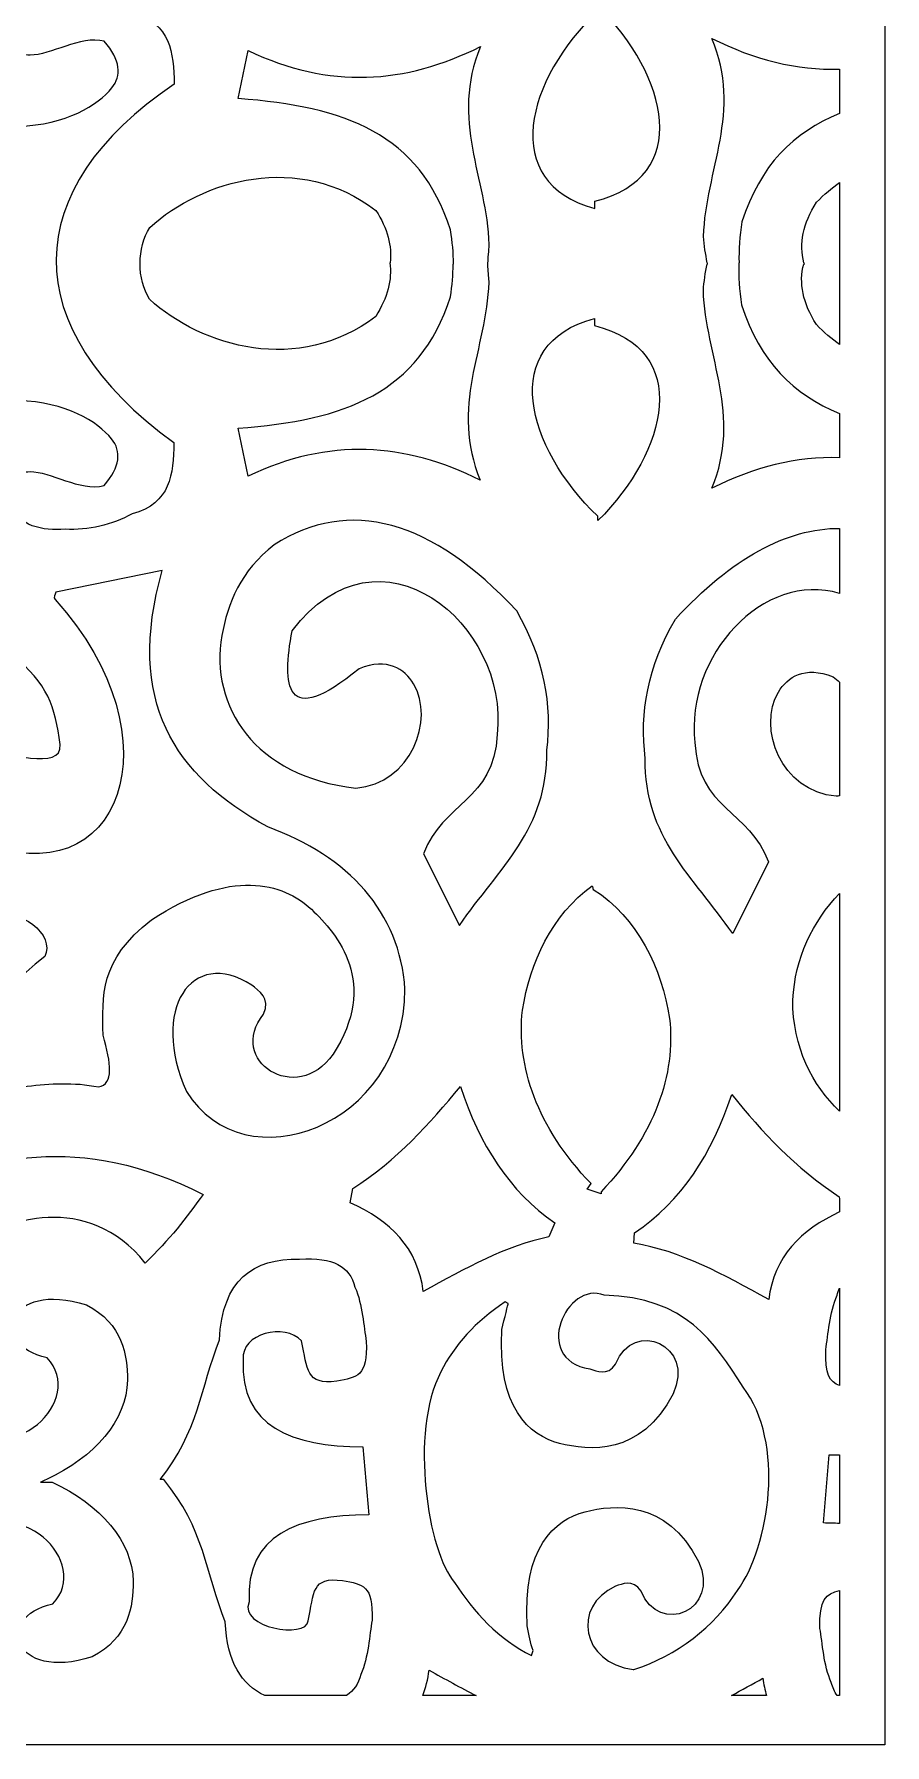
# Model space of a CAD drawing. Header units: centimetres. Extents: x -27 to -19, y -3.3 to 9.
# Drawn here: x -22.55 to -19.04, y -3.26 to 3.79 of the extents above; entities that cross this region are included whole.
import ezdxf

# ---------------------------------------------------------------- set-up
doc = ezdxf.new("R2010")
doc.units = ezdxf.units.CM
doc.header["$MEASUREMENT"] = 0
doc.layers.add('layer 1', color=7, linetype='Continuous')

msp = doc.modelspace()

# ---------------------------------------------------------------- linework, layer by layer
at = {"layer": 'layer 1', "color": 250}
for points, knots in [([(-26.99914, 9.00077), (-26.99914, 9.00077), (-26.99914, -3.2622), (-26.99914, -3.2622), (-26.99914, -3.2622), (-26.99914, -3.2622), (-19.03837, -3.2622), (-19.03837, -3.2622), (-19.03837, -3.2622), (-19.03837, -3.2622), (-19.03837, 9.00077), (-19.03837, 9.00077), (-19.03837, 9.00077), (-19.03837, 9.00077), (-26.99914, 9.00077), (-26.99914, 9.00077)], [0, 0, 0, 0, 0.2, 0.2, 0.2, 0.2, 0.4, 0.4, 0.4, 0.4, 0.6, 0.6, 0.6, 0.6, 1, 1, 1, 1]), ([(-21.97113, 3.58803), (-21.97459, 3.71962), (-21.98339, 3.83712), (-22.14397, 3.88249), (-22.14397, 3.88249), (-22.22601, 3.92751), (-22.32619, 3.95037), (-22.42021, 3.94534), (-22.42021, 3.94534), (-22.51423, 3.95251), (-22.60789, 3.93439), (-22.65953, 3.84073), (-22.65953, 3.84073), (-22.69746, 3.73384), (-22.61518, 3.70819), (-22.56523, 3.70766), (-22.56523, 3.70766), (-22.48198, 3.70677), (-22.3596, 3.78952), (-22.25953, 3.76553), (-22.25953, 3.76553), (-22.19199, 3.68691), (-22.18734, 3.624), (-22.22864, 3.57255), (-22.22864, 3.57255), (-22.28523, 3.50204), (-22.41741, 3.41974), (-22.61371, 3.41475), (-22.61371, 3.41475), (-22.63871, 3.40528), (-22.66692, 3.38792), (-22.67824, 3.34296), (-22.67824, 3.34296), (-22.72194, 3.27158), (-22.76061, 3.17122), (-22.81395, 3.12267), (-22.81395, 3.12267), (-22.85898, 3.08168), (-22.90765, 3.04971), (-22.95996, 3.02673), (-22.95996, 3.02673), (-22.99347, 3.01505), (-23.02287, 3.00742), (-23.05035, 3.00293), (-23.05035, 3.00293), (-23.05035, 3.00293), (-23.05035, 2.99836), (-23.05035, 2.99836), (-23.05035, 2.99836), (-23.06489, 2.99759), (-23.07928, 2.9975), (-23.0939, 2.99825), (-23.0939, 2.99825), (-23.10852, 2.9975), (-23.12291, 2.99759), (-23.13745, 2.99836), (-23.13745, 2.99836), (-23.13745, 2.99836), (-23.13745, 3.00293), (-23.13745, 3.00293), (-23.13745, 3.00293), (-23.16493, 3.00742), (-23.19433, 3.01505), (-23.22784, 3.02673), (-23.22784, 3.02673), (-23.28015, 3.04971), (-23.32882, 3.08168), (-23.37385, 3.12267), (-23.37385, 3.12267), (-23.42719, 3.17122), (-23.46586, 3.27158), (-23.50956, 3.34296), (-23.50956, 3.34296), (-23.52088, 3.38792), (-23.54909, 3.40528), (-23.57409, 3.41475), (-23.57409, 3.41475), (-23.77039, 3.41974), (-23.90257, 3.50204), (-23.95916, 3.57255), (-23.95916, 3.57255), (-24.00046, 3.624), (-23.99581, 3.68691), (-23.92827, 3.76553), (-23.92827, 3.76553), (-23.8282, 3.78952), (-23.70581, 3.70677), (-23.62257, 3.70766), (-23.62257, 3.70766), (-23.57262, 3.70819), (-23.49034, 3.73384), (-23.52827, 3.84073), (-23.52827, 3.84073), (-23.5799, 3.93439), (-23.67357, 3.95251), (-23.76759, 3.94534), (-23.76759, 3.94534), (-23.86161, 3.95037), (-23.96178, 3.92751), (-24.04383, 3.88249), (-24.04383, 3.88249), (-24.20441, 3.83712), (-24.21321, 3.71962), (-24.21667, 3.58803), (-24.21667, 3.58803), (-24.07219, 3.45622), (-23.73973, 3.15529), (-23.73659, 2.85147), (-23.73659, 2.85147), (-23.7369, 2.63207), (-23.8922, 2.37601), (-24.21756, 2.1095), (-24.21756, 2.1095), (-24.2141, 1.9779), (-24.2053, 1.8604), (-24.04472, 1.81503), (-24.04472, 1.81503), (-23.96268, 1.77002), (-23.8625, 1.74715), (-23.76848, 1.75219), (-23.76848, 1.75219), (-23.67446, 1.74501), (-23.5808, 1.76313), (-23.52916, 1.8568), (-23.52916, 1.8568), (-23.49123, 1.96368), (-23.57351, 1.98933), (-23.62346, 1.98986), (-23.62346, 1.98986), (-23.7067, 1.99076), (-23.8291, 1.908), (-23.92916, 1.932), (-23.92916, 1.932), (-23.9967, 2.01061), (-24.00135, 2.07353), (-23.96006, 2.12497), (-23.96006, 2.12497), (-23.90346, 2.19548), (-23.77128, 2.27778), (-23.57497, 2.28277), (-23.57497, 2.28277), (-23.54998, 2.29224), (-23.52177, 2.3096), (-23.51045, 2.35456), (-23.51045, 2.35456), (-23.46675, 2.42595), (-23.42808, 2.5263), (-23.37474, 2.57486), (-23.37474, 2.57486), (-23.32971, 2.61584), (-23.28105, 2.64782), (-23.22873, 2.67079), (-23.22873, 2.67079), (-23.19522, 2.68247), (-23.16582, 2.6901), (-23.13834, 2.69459), (-23.13834, 2.69459), (-23.13834, 2.69459), (-23.13834, 2.69916), (-23.13834, 2.69916), (-23.13834, 2.69916), (-23.1238, 2.69993), (-23.10941, 2.70002), (-23.09479, 2.69927), (-23.09479, 2.69927), (-23.08017, 2.70002), (-23.06578, 2.69993), (-23.05124, 2.69916), (-23.05124, 2.69916), (-23.05124, 2.69916), (-23.05124, 2.69459), (-23.05124, 2.69459), (-23.05124, 2.69459), (-23.02376, 2.6901), (-22.99436, 2.68247), (-22.96085, 2.67079), (-22.96085, 2.67079), (-22.90854, 2.64782), (-22.85987, 2.61584), (-22.81484, 2.57486), (-22.81484, 2.57486), (-22.76151, 2.5263), (-22.72283, 2.42595), (-22.67914, 2.35456), (-22.67914, 2.35456), (-22.66781, 2.3096), (-22.6396, 2.29224), (-22.61461, 2.28277), (-22.61461, 2.28277), (-22.4183, 2.27778), (-22.28612, 2.19548), (-22.22953, 2.12497), (-22.22953, 2.12497), (-22.18823, 2.07353), (-22.19288, 2.01061), (-22.26042, 1.932), (-22.26042, 1.932), (-22.36049, 1.908), (-22.48288, 1.99076), (-22.56612, 1.98986), (-22.56612, 1.98986), (-22.61607, 1.98933), (-22.69835, 1.96368), (-22.66042, 1.8568), (-22.66042, 1.8568), (-22.60879, 1.76313), (-22.51512, 1.74501), (-22.4211, 1.75219), (-22.4211, 1.75219), (-22.32708, 1.74715), (-22.22691, 1.77002), (-22.14486, 1.81503), (-22.14486, 1.81503), (-21.98428, 1.8604), (-21.97548, 1.9779), (-21.97202, 2.1095), (-21.97202, 2.1095), (-22.62593, 2.58367), (-22.6146, 3.1549), (-21.97113, 3.58803)], [0, 0, 0, 0, 0.0178571, 0.0178571, 0.0178571, 0.0178571, 0.0357143, 0.0357143, 0.0357143, 0.0357143, 0.0535714, 0.0535714, 0.0535714, 0.0535714, 0.0714286, 0.0714286, 0.0714286, 0.0714286, 0.0892857, 0.0892857, 0.0892857, 0.0892857, 0.1071429, 0.1071429, 0.1071429, 0.1071429, 0.125, 0.125, 0.125, 0.125, 0.1428571, 0.1428571, 0.1428571, 0.1428571, 0.1607143, 0.1607143, 0.1607143, 0.1607143, 0.1785714, 0.1785714, 0.1785714, 0.1785714, 0.1964286, 0.1964286, 0.1964286, 0.1964286, 0.2142857, 0.2142857, 0.2142857, 0.2142857, 0.2321429, 0.2321429, 0.2321429, 0.2321429, 0.25, 0.25, 0.25, 0.25, 0.2678571, 0.2678571, 0.2678571, 0.2678571, 0.2857143, 0.2857143, 0.2857143, 0.2857143, 0.3035714, 0.3035714, 0.3035714, 0.3035714, 0.3214286, 0.3214286, 0.3214286, 0.3214286, 0.3392857, 0.3392857, 0.3392857, 0.3392857, 0.3571429, 0.3571429, 0.3571429, 0.3571429, 0.375, 0.375, 0.375, 0.375, 0.3928571, 0.3928571, 0.3928571, 0.3928571, 0.4107143, 0.4107143, 0.4107143, 0.4107143, 0.4285714, 0.4285714, 0.4285714, 0.4285714, 0.4464286, 0.4464286, 0.4464286, 0.4464286, 0.4642857, 0.4642857, 0.4642857, 0.4642857, 0.4821429, 0.4821429, 0.4821429, 0.4821429, 0.5, 0.5, 0.5, 0.5, 0.5178571, 0.5178571, 0.5178571, 0.5178571, 0.5357143, 0.5357143, 0.5357143, 0.5357143, 0.5535714, 0.5535714, 0.5535714, 0.5535714, 0.5714286, 0.5714286, 0.5714286, 0.5714286, 0.5892857, 0.5892857, 0.5892857, 0.5892857, 0.6071429, 0.6071429, 0.6071429, 0.6071429, 0.625, 0.625, 0.625, 0.625, 0.6428571, 0.6428571, 0.6428571, 0.6428571, 0.6607143, 0.6607143, 0.6607143, 0.6607143, 0.6785714, 0.6785714, 0.6785714, 0.6785714, 0.6964286, 0.6964286, 0.6964286, 0.6964286, 0.7142857, 0.7142857, 0.7142857, 0.7142857, 0.7321429, 0.7321429, 0.7321429, 0.7321429, 0.75, 0.75, 0.75, 0.75, 0.7678571, 0.7678571, 0.7678571, 0.7678571, 0.7857143, 0.7857143, 0.7857143, 0.7857143, 0.8035714, 0.8035714, 0.8035714, 0.8035714, 0.8214286, 0.8214286, 0.8214286, 0.8214286, 0.8392857, 0.8392857, 0.8392857, 0.8392857, 0.8571429, 0.8571429, 0.8571429, 0.8571429, 0.875, 0.875, 0.875, 0.875, 0.8928571, 0.8928571, 0.8928571, 0.8928571, 0.9107143, 0.9107143, 0.9107143, 0.9107143, 0.9285714, 0.9285714, 0.9285714, 0.9285714, 0.9464286, 0.9464286, 0.9464286, 0.9464286, 0.9642857, 0.9642857, 0.9642857, 0.9642857, 1, 1, 1, 1]), ([(-20.23572, 3.07556), (-20.63236, 3.18223), (-20.51937, 3.60782), (-20.22146, 3.89205), (-20.22146, 3.89205), (-20.22146, 3.89205), (-20.22115, 3.90988), (-20.22115, 3.90988), (-20.22115, 3.90988), (-19.93214, 3.6228), (-19.83106, 3.20456), (-20.23575, 3.10554), (-20.23575, 3.10554), (-20.23575, 3.10554), (-20.23572, 3.07556), (-20.23572, 3.07556)], [0, 0, 0, 0, 0.2, 0.2, 0.2, 0.2, 0.4, 0.4, 0.4, 0.4, 0.6, 0.6, 0.6, 0.6, 1, 1, 1, 1]), ([(-20.67223, 2.92647), (-20.6809, 3.20033), (-20.83352, 3.44051), (-20.70682, 3.74326), (-20.70682, 3.74326), (-21.01868, 3.58737), (-21.33123, 3.56736), (-21.6656, 3.72652), (-21.6656, 3.72652), (-21.6656, 3.72652), (-21.70673, 3.52862), (-21.70673, 3.52862), (-21.70673, 3.52862), (-21.26514, 3.49646), (-20.95809, 3.38385), (-20.8303, 2.98658), (-20.8303, 2.98658), (-20.82278, 2.93807), (-20.81878, 2.89121), (-20.81844, 2.84606), (-20.81844, 2.84606), (-20.81844, 2.84606), (-20.81938, 2.84606), (-20.81938, 2.84606), (-20.81938, 2.84606), (-20.82, 2.80257), (-20.82397, 2.75752), (-20.83119, 2.71095), (-20.83119, 2.71095), (-20.95898, 2.31367), (-21.26604, 2.20106), (-21.70763, 2.1689), (-21.70763, 2.1689), (-21.70763, 2.1689), (-21.66649, 1.97101), (-21.66649, 1.97101), (-21.66649, 1.97101), (-21.33213, 2.13017), (-21.01957, 2.11015), (-20.70772, 1.95427), (-20.70772, 1.95427), (-20.83441, 2.25701), (-20.68179, 2.49719), (-20.67311, 2.77105), (-20.67311, 2.77105), (-20.68001, 2.86574), (-20.67907, 2.83218), (-20.67223, 2.92647)], [0, 0, 0, 0, 0.0769231, 0.0769231, 0.0769231, 0.0769231, 0.1538462, 0.1538462, 0.1538462, 0.1538462, 0.2307692, 0.2307692, 0.2307692, 0.2307692, 0.3076923, 0.3076923, 0.3076923, 0.3076923, 0.3846154, 0.3846154, 0.3846154, 0.3846154, 0.4615385, 0.4615385, 0.4615385, 0.4615385, 0.5384615, 0.5384615, 0.5384615, 0.5384615, 0.6153846, 0.6153846, 0.6153846, 0.6153846, 0.6923077, 0.6923077, 0.6923077, 0.6923077, 0.7692308, 0.7692308, 0.7692308, 0.7692308, 0.8461538, 0.8461538, 0.8461538, 0.8461538, 1, 1, 1, 1]), ([(-19.22469, 2.04735), (-19.22469, 2.04735), (-19.22469, 2.22965), (-19.22469, 2.22965), (-19.22469, 2.22965), (-19.41582, 2.30779), (-19.55372, 2.44309), (-19.62914, 2.67757), (-19.62914, 2.67757), (-19.63853, 2.73814), (-19.64245, 2.79616), (-19.64057, 2.85147), (-19.64057, 2.85147), (-19.64057, 2.85147), (-19.63983, 2.85147), (-19.63983, 2.85147), (-19.63983, 2.85147), (-19.64129, 2.90515), (-19.63733, 2.96136), (-19.62825, 3.01995), (-19.62825, 3.01995), (-19.55295, 3.25406), (-19.41536, 3.38929), (-19.22469, 3.46749), (-19.22469, 3.46749), (-19.22469, 3.46749), (-19.22469, 3.65014), (-19.22469, 3.65014), (-19.22469, 3.65014), (-19.40304, 3.64486), (-19.5775, 3.68953), (-19.75173, 3.77663), (-19.75173, 3.77663), (-19.62504, 3.47388), (-19.77765, 3.23371), (-19.78633, 2.95985), (-19.78633, 2.95985), (-19.78367, 2.92326), (-19.77848, 2.88708), (-19.77103, 2.85147), (-19.77103, 2.85147), (-19.77103, 2.85147), (-19.77078, 2.85147), (-19.77078, 2.85147), (-19.77078, 2.85147), (-19.77082, 2.85127), (-19.77086, 2.85107), (-19.7709, 2.85087), (-19.7709, 2.85087), (-19.77057, 2.84926), (-19.77023, 2.84766), (-19.76988, 2.84606), (-19.76988, 2.84606), (-19.76988, 2.84606), (-19.77192, 2.84606), (-19.77192, 2.84606), (-19.77192, 2.84606), (-19.77937, 2.81045), (-19.78456, 2.77426), (-19.78722, 2.73768), (-19.78722, 2.73768), (-19.77854, 2.46381), (-19.62592, 2.22364), (-19.75262, 1.92089), (-19.75262, 1.92089), (-19.5781, 2.00813), (-19.40335, 2.05281), (-19.22469, 2.04735)], [0, 0, 0, 0, 0.0555556, 0.0555556, 0.0555556, 0.0555556, 0.1111111, 0.1111111, 0.1111111, 0.1111111, 0.1666667, 0.1666667, 0.1666667, 0.1666667, 0.2222222, 0.2222222, 0.2222222, 0.2222222, 0.2777778, 0.2777778, 0.2777778, 0.2777778, 0.3333333, 0.3333333, 0.3333333, 0.3333333, 0.3888889, 0.3888889, 0.3888889, 0.3888889, 0.4444444, 0.4444444, 0.4444444, 0.4444444, 0.5, 0.5, 0.5, 0.5, 0.5555556, 0.5555556, 0.5555556, 0.5555556, 0.6111111, 0.6111111, 0.6111111, 0.6111111, 0.6666667, 0.6666667, 0.6666667, 0.6666667, 0.7222222, 0.7222222, 0.7222222, 0.7222222, 0.7777778, 0.7777778, 0.7777778, 0.7777778, 0.8333333, 0.8333333, 0.8333333, 0.8333333, 0.8888889, 0.8888889, 0.8888889, 0.8888889, 1, 1, 1, 1]), ([(-21.07984, 2.85147), (-21.07108, 2.91964), (-21.09083, 2.99199), (-21.13862, 3.0675), (-21.13862, 3.0675), (-21.45735, 3.30981), (-21.85548, 3.19379), (-22.07173, 2.9969), (-22.07173, 2.9969), (-22.12512, 2.9134), (-22.12576, 2.78372), (-22.07262, 2.70063), (-22.07262, 2.70063), (-21.85638, 2.50373), (-21.45824, 2.38771), (-21.13951, 2.63002), (-21.13951, 2.63002), (-21.09045, 2.70753), (-21.07094, 2.78171), (-21.08149, 2.85147), (-21.08149, 2.85147), (-21.08149, 2.85147), (-21.07984, 2.85147), (-21.07984, 2.85147)], [0, 0, 0, 0, 0.1428571, 0.1428571, 0.1428571, 0.1428571, 0.2857143, 0.2857143, 0.2857143, 0.2857143, 0.4285714, 0.4285714, 0.4285714, 0.4285714, 0.5714286, 0.5714286, 0.5714286, 0.5714286, 0.7142857, 0.7142857, 0.7142857, 0.7142857, 1, 1, 1, 1]), ([(-19.22469, 2.51386), (-19.22469, 2.51386), (-19.22469, 3.18305), (-19.22469, 3.18305), (-19.22469, 3.18305), (-19.25703, 3.16042), (-19.28886, 3.13323), (-19.31993, 3.10088), (-19.31993, 3.10088), (-19.37561, 3.01291), (-19.39318, 2.92924), (-19.37201, 2.85147), (-19.37201, 2.85147), (-19.37201, 2.85147), (-19.37137, 2.85147), (-19.37137, 2.85147), (-19.37137, 2.85147), (-19.37148, 2.85109), (-19.37158, 2.85071), (-19.3717, 2.85033), (-19.3717, 2.85033), (-19.3713, 2.8489), (-19.3709, 2.84748), (-19.37048, 2.84606), (-19.37048, 2.84606), (-19.37048, 2.84606), (-19.3729, 2.84606), (-19.3729, 2.84606), (-19.3729, 2.84606), (-19.39408, 2.76828), (-19.3765, 2.68461), (-19.32082, 2.59665), (-19.32082, 2.59665), (-19.28947, 2.564), (-19.25733, 2.53661), (-19.22469, 2.51386)], [0, 0, 0, 0, 0.1, 0.1, 0.1, 0.1, 0.2, 0.2, 0.2, 0.2, 0.3, 0.3, 0.3, 0.3, 0.4, 0.4, 0.4, 0.4, 0.5, 0.5, 0.5, 0.5, 0.6, 0.6, 0.6, 0.6, 0.7, 0.7, 0.7, 0.7, 0.8, 0.8, 0.8, 0.8, 1, 1, 1, 1]), ([(-20.23661, 2.62196), (-20.63325, 2.51529), (-20.52026, 2.0897), (-20.22235, 1.80547), (-20.22235, 1.80547), (-20.22235, 1.80547), (-20.22204, 1.78764), (-20.22204, 1.78764), (-20.22204, 1.78764), (-19.93303, 2.07473), (-19.83195, 2.49296), (-20.23664, 2.59198), (-20.23664, 2.59198), (-20.23664, 2.59198), (-20.23661, 2.62196), (-20.23661, 2.62196)], [0, 0, 0, 0, 0.2, 0.2, 0.2, 0.2, 0.4, 0.4, 0.4, 0.4, 0.6, 0.6, 0.6, 0.6, 1, 1, 1, 1]), ([(-20.79417, 0.11733), (-20.79417, 0.11733), (-20.94212, 0.41349), (-20.94212, 0.41349), (-20.94212, 0.41349), (-20.86374, 0.62553), (-20.65209, 0.63014), (-20.63795, 0.90568), (-20.63795, 0.90568), (-20.58702, 1.36218), (-21.12517, 1.80777), (-21.48466, 1.33318), (-21.48466, 1.33318), (-21.52544, 1.10868), (-21.51734, 0.92272), (-21.20822, 1.17662), (-21.20822, 1.17662), (-21.09038, 1.22376), (-21.02016, 1.17583), (-20.98299, 1.11371), (-20.98299, 1.11371), (-20.89516, 0.96696), (-20.9926, 0.70316), (-21.22083, 0.68407), (-21.22083, 0.68407), (-21.63979, 0.73179), (-21.82535, 1.02258), (-21.77439, 1.31371), (-21.77439, 1.31371), (-21.75123, 1.44604), (-21.69736, 1.58033), (-21.55802, 1.68813), (-21.55802, 1.68813), (-21.2509, 1.88581), (-20.90638, 1.79274), (-20.55759, 1.41513), (-20.55759, 1.41513), (-20.44389, 1.21792), (-20.40924, 1.02678), (-20.43348, 0.84015), (-20.43348, 0.84015), (-20.42856, 0.51451), (-20.62945, 0.35561), (-20.79417, 0.11733)], [0, 0, 0, 0, 0.0833333, 0.0833333, 0.0833333, 0.0833333, 0.1666667, 0.1666667, 0.1666667, 0.1666667, 0.25, 0.25, 0.25, 0.25, 0.3333333, 0.3333333, 0.3333333, 0.3333333, 0.4166667, 0.4166667, 0.4166667, 0.4166667, 0.5, 0.5, 0.5, 0.5, 0.5833333, 0.5833333, 0.5833333, 0.5833333, 0.6666667, 0.6666667, 0.6666667, 0.6666667, 0.75, 0.75, 0.75, 0.75, 0.8333333, 0.8333333, 0.8333333, 0.8333333, 1, 1, 1, 1]), ([(-19.22469, 1.48724), (-19.22469, 1.48724), (-19.22469, 1.75571), (-19.22469, 1.75571), (-19.22469, 1.75571), (-19.44241, 1.75717), (-19.67165, 1.63196), (-19.90275, 1.38176), (-19.90275, 1.38176), (-20.01645, 1.18455), (-20.0511, 0.9934), (-20.02685, 0.80678), (-20.02685, 0.80678), (-20.03178, 0.48114), (-19.83089, 0.32223), (-19.66616, 0.08396), (-19.66616, 0.08396), (-19.66616, 0.08396), (-19.51822, 0.38012), (-19.51822, 0.38012), (-19.51822, 0.38012), (-19.5966, 0.59216), (-19.80824, 0.59676), (-19.82238, 0.8723), (-19.82238, 0.8723), (-19.86236, 1.23065), (-19.53934, 1.58218), (-19.22469, 1.48724)], [0, 0, 0, 0, 0.125, 0.125, 0.125, 0.125, 0.25, 0.25, 0.25, 0.25, 0.375, 0.375, 0.375, 0.375, 0.5, 0.5, 0.5, 0.5, 0.625, 0.625, 0.625, 0.625, 0.75, 0.75, 0.75, 0.75, 1, 1, 1, 1]), ([(-22.74702, 0.16254), (-22.84786, 0.04384), (-22.9185, -0.04993), (-22.96671, -0.12711), (-22.96671, -0.12711), (-23.04834, -0.00817), (-23.18609, 0.08104), (-23.36375, 0.12774), (-23.36375, 0.12774), (-23.53033, 0.20649), (-23.57881, -0.05623), (-23.49426, -0.03348), (-23.49426, -0.03348), (-23.19453, -0.15124), (-23.06579, -0.27764), (-23.22521, -0.59867), (-23.22521, -0.59867), (-23.32071, -0.65809), (-23.45146, -0.55753), (-23.56536, -0.54526), (-23.56536, -0.54526), (-23.66014, -0.53506), (-23.75655, -0.52756), (-23.86098, -0.54846), (-23.86098, -0.54846), (-23.92307, -0.53592), (-23.91272, -0.45191), (-23.87899, -0.33502), (-23.87899, -0.33502), (-23.87796, -0.17142), (-23.85988, -0.0297), (-24.07935, 0.14152), (-24.07935, 0.14152), (-24.40759, 0.35482), (-24.62115, 0.29393), (-24.73871, 0.18437), (-24.73871, 0.18437), (-24.84914, 0.08144), (-25.01686, -0.12142), (-24.82843, -0.41358), (-24.82843, -0.41358), (-24.67643, -0.62883), (-24.38886, -0.43869), (-24.54123, -0.24775), (-24.54123, -0.24775), (-24.57268, -0.18142), (-24.52107, -0.15193), (-24.49313, -0.12814), (-24.49313, -0.12814), (-24.24261, 0.03009), (-24.07204, -0.23211), (-24.22339, -0.56713), (-24.22339, -0.56713), (-24.46049, -0.954), (-25.12278, -0.71254), (-25.12484, -0.14509), (-25.12484, -0.14509), (-25.10473, 0.17168), (-24.89044, 0.40435), (-24.55906, 0.52422), (-24.55906, 0.52422), (-24.17376, 0.73423), (-23.96965, 1.04495), (-24.12346, 1.58144), (-24.12346, 1.58144), (-24.12346, 1.58144), (-23.68411, 1.49191), (-23.68411, 1.49191), (-23.68411, 1.49191), (-23.68219, 1.48128), (-23.67116, 1.47264), (-23.68194, 1.46182), (-23.68194, 1.46182), (-23.8164, 1.32683), (-23.99304, 1.06046), (-24.0363, 0.82248), (-24.0363, 0.82248), (-24.07693, 0.59892), (-23.99105, 0.46311), (-23.65073, 0.4221), (-23.65073, 0.4221), (-23.41161, 0.40003), (-23.36601, 0.51148), (-23.3698, 0.62211), (-23.3698, 0.62211), (-23.37337, 0.72619), (-23.43534, 0.82595), (-23.53792, 0.8154), (-23.53792, 0.8154), (-23.61397, 0.81057), (-23.73303, 0.78265), (-23.77549, 0.82969), (-23.77549, 0.82969), (-23.79861, 0.8553), (-23.69979, 1.09231), (-23.52651, 1.23346), (-23.52651, 1.23346), (-23.37857, 1.33872), (-23.21693, 1.38886), (-23.07185, 1.39807), (-23.07185, 1.39807), (-22.92677, 1.38886), (-22.78717, 1.33872), (-22.63924, 1.23346), (-22.63924, 1.23346), (-22.49262, 1.11402), (-22.46232, 1.02269), (-22.44211, 0.86366), (-22.44211, 0.86366), (-22.42781, 0.75119), (-22.67969, 0.83808), (-22.7464, 0.83414), (-22.7464, 0.83414), (-22.87103, 0.88039), (-22.94543, 0.51735), (-22.77117, 0.46532), (-22.77117, 0.46532), (-22.1952, 0.22337), (-21.94507, 0.88769), (-22.46175, 1.46182), (-22.46175, 1.46182), (-22.47253, 1.47264), (-22.46151, 1.48128), (-22.45958, 1.49191), (-22.45958, 1.49191), (-22.45958, 1.49191), (-22.02024, 1.58144), (-22.02024, 1.58144), (-22.02024, 1.58144), (-22.17404, 1.04495), (-21.96994, 0.73423), (-21.58463, 0.52422), (-21.58463, 0.52422), (-21.25326, 0.40435), (-21.03896, 0.17168), (-21.01885, -0.14509), (-21.01885, -0.14509), (-21.02092, -0.71254), (-21.68321, -0.954), (-21.9203, -0.56713), (-21.9203, -0.56713), (-22.07166, -0.23211), (-21.90108, 0.03009), (-21.65056, -0.12814), (-21.65056, -0.12814), (-21.62262, -0.15193), (-21.57101, -0.18142), (-21.60246, -0.24775), (-21.60246, -0.24775), (-21.75484, -0.43869), (-21.46726, -0.62883), (-21.31526, -0.41358), (-21.31526, -0.41358), (-21.12684, -0.12142), (-21.29455, 0.08144), (-21.40499, 0.18437), (-21.40499, 0.18437), (-21.52254, 0.29393), (-21.73611, 0.35482), (-22.06435, 0.14152), (-22.06435, 0.14152), (-22.28381, -0.0297), (-22.26574, -0.17142), (-22.2647, -0.33502), (-22.2647, -0.33502), (-22.23097, -0.45191), (-22.22062, -0.53592), (-22.28272, -0.54846), (-22.28272, -0.54846), (-22.38714, -0.52756), (-22.48356, -0.53506), (-22.57833, -0.54526), (-22.57833, -0.54526), (-22.63045, -0.55088), (-22.6861, -0.57497), (-22.74028, -0.59377), (-22.74028, -0.59377), (-22.80855, -0.3469), (-22.72704, -0.18272), (-22.50513, -0.01023), (-22.50513, -0.01023), (-22.46326, 0.07806), (-22.59696, 0.19536), (-22.74702, 0.16254)], [0, 0, 0, 0, 0.0212766, 0.0212766, 0.0212766, 0.0212766, 0.0425532, 0.0425532, 0.0425532, 0.0425532, 0.0638298, 0.0638298, 0.0638298, 0.0638298, 0.0851064, 0.0851064, 0.0851064, 0.0851064, 0.106383, 0.106383, 0.106383, 0.106383, 0.1276596, 0.1276596, 0.1276596, 0.1276596, 0.1489362, 0.1489362, 0.1489362, 0.1489362, 0.1702128, 0.1702128, 0.1702128, 0.1702128, 0.1914894, 0.1914894, 0.1914894, 0.1914894, 0.212766, 0.212766, 0.212766, 0.212766, 0.2340426, 0.2340426, 0.2340426, 0.2340426, 0.2553191, 0.2553191, 0.2553191, 0.2553191, 0.2765957, 0.2765957, 0.2765957, 0.2765957, 0.2978723, 0.2978723, 0.2978723, 0.2978723, 0.3191489, 0.3191489, 0.3191489, 0.3191489, 0.3404255, 0.3404255, 0.3404255, 0.3404255, 0.3617021, 0.3617021, 0.3617021, 0.3617021, 0.3829787, 0.3829787, 0.3829787, 0.3829787, 0.4042553, 0.4042553, 0.4042553, 0.4042553, 0.4255319, 0.4255319, 0.4255319, 0.4255319, 0.4468085, 0.4468085, 0.4468085, 0.4468085, 0.4680851, 0.4680851, 0.4680851, 0.4680851, 0.4893617, 0.4893617, 0.4893617, 0.4893617, 0.5106383, 0.5106383, 0.5106383, 0.5106383, 0.5319149, 0.5319149, 0.5319149, 0.5319149, 0.5531915, 0.5531915, 0.5531915, 0.5531915, 0.5744681, 0.5744681, 0.5744681, 0.5744681, 0.5957447, 0.5957447, 0.5957447, 0.5957447, 0.6170213, 0.6170213, 0.6170213, 0.6170213, 0.6382979, 0.6382979, 0.6382979, 0.6382979, 0.6595745, 0.6595745, 0.6595745, 0.6595745, 0.6808511, 0.6808511, 0.6808511, 0.6808511, 0.7021277, 0.7021277, 0.7021277, 0.7021277, 0.7234043, 0.7234043, 0.7234043, 0.7234043, 0.7446809, 0.7446809, 0.7446809, 0.7446809, 0.7659574, 0.7659574, 0.7659574, 0.7659574, 0.787234, 0.787234, 0.787234, 0.787234, 0.8085106, 0.8085106, 0.8085106, 0.8085106, 0.8297872, 0.8297872, 0.8297872, 0.8297872, 0.8510638, 0.8510638, 0.8510638, 0.8510638, 0.8723404, 0.8723404, 0.8723404, 0.8723404, 0.893617, 0.893617, 0.893617, 0.893617, 0.9148936, 0.9148936, 0.9148936, 0.9148936, 0.9361702, 0.9361702, 0.9361702, 0.9361702, 0.9574468, 0.9574468, 0.9574468, 0.9574468, 1, 1, 1, 1]), ([(-19.22469, 0.65253), (-19.22469, 0.65253), (-19.22469, 1.12127), (-19.22469, 1.12127), (-19.22469, 1.12127), (-19.23356, 1.12819), (-19.24268, 1.13551), (-19.25211, 1.14325), (-19.25211, 1.14325), (-19.36995, 1.19039), (-19.44016, 1.14245), (-19.47735, 1.08033), (-19.47735, 1.08033), (-19.56517, 0.93358), (-19.46774, 0.66979), (-19.2395, 0.6507), (-19.2395, 0.6507), (-19.23452, 0.65127), (-19.22959, 0.65188), (-19.22469, 0.65253)], [0, 0, 0, 0, 0.1666667, 0.1666667, 0.1666667, 0.1666667, 0.3333333, 0.3333333, 0.3333333, 0.3333333, 0.5, 0.5, 0.5, 0.5, 0.6666667, 0.6666667, 0.6666667, 0.6666667, 1, 1, 1, 1]), ([(-20.26679, -0.96956), (-20.26679, -0.96956), (-20.20937, -0.98916), (-20.20937, -0.98916), (-20.20937, -0.98916), (-20.20937, -0.98916), (-20.20962, -0.98085), (-20.20962, -0.98085), (-20.20962, -0.98085), (-19.98657, -0.74749), (-19.90048, -0.49596), (-19.92671, -0.26583), (-19.92671, -0.26583), (-19.95913, -0.05987), (-20.05736, 0.14963), (-20.24162, 0.26624), (-20.24162, 0.26624), (-20.24318, 0.27117), (-20.24471, 0.27611), (-20.24623, 0.28104), (-20.24623, 0.28104), (-20.4128, 0.16162), (-20.50286, -0.03701), (-20.53362, -0.23245), (-20.53362, -0.23245), (-20.55986, -0.46259), (-20.47376, -0.71411), (-20.25072, -0.94747), (-20.25072, -0.94747), (-20.25072, -0.94747), (-20.26679, -0.96956), (-20.26679, -0.96956)], [0, 0, 0, 0, 0.1111111, 0.1111111, 0.1111111, 0.1111111, 0.2222222, 0.2222222, 0.2222222, 0.2222222, 0.3333333, 0.3333333, 0.3333333, 0.3333333, 0.4444444, 0.4444444, 0.4444444, 0.4444444, 0.5555556, 0.5555556, 0.5555556, 0.5555556, 0.6666667, 0.6666667, 0.6666667, 0.6666667, 0.7777778, 0.7777778, 0.7777778, 0.7777778, 1, 1, 1, 1]), ([(-19.22469, -0.64793), (-19.22469, -0.64793), (-19.22469, 0.2497), (-19.22469, 0.2497), (-19.22469, 0.2497), (-19.33876, 0.1316), (-19.40757, -0.01619), (-19.41854, -0.18902), (-19.41854, -0.18902), (-19.41783, -0.38508), (-19.33827, -0.54218), (-19.22469, -0.64793)], [0, 0, 0, 0, 0.25, 0.25, 0.25, 0.25, 0.5, 0.5, 0.5, 0.5, 1, 1, 1, 1]), ([(-20.42488, -1.16705), (-20.42488, -1.16705), (-20.39977, -1.10905), (-20.39977, -1.10905), (-20.39977, -1.10905), (-20.58795, -0.98026), (-20.71128, -0.78588), (-20.78995, -0.54633), (-20.78995, -0.54633), (-20.91563, -0.70082), (-21.05115, -0.8492), (-21.23409, -0.96805), (-21.23409, -0.96805), (-21.23409, -0.96805), (-21.2448, -1.02659), (-21.2448, -1.02659), (-21.2448, -1.02659), (-21.07946, -1.10028), (-20.96544, -1.21228), (-20.94293, -1.39263), (-20.94293, -1.39263), (-20.7702, -1.29617), (-20.60182, -1.20367), (-20.42488, -1.16705)], [0, 0, 0, 0, 0.1428571, 0.1428571, 0.1428571, 0.1428571, 0.2857143, 0.2857143, 0.2857143, 0.2857143, 0.4285714, 0.4285714, 0.4285714, 0.4285714, 0.5714286, 0.5714286, 0.5714286, 0.5714286, 0.7142857, 0.7142857, 0.7142857, 0.7142857, 1, 1, 1, 1]), ([(-19.22469, -1.06411), (-19.22469, -1.06411), (-19.22469, -1.00991), (-19.22469, -1.00991), (-19.22469, -1.00991), (-19.22469, -1.00991), (-19.22624, -1.00143), (-19.22624, -1.00143), (-19.22624, -1.00143), (-19.40919, -0.88256), (-19.5447, -0.7342), (-19.67038, -0.57971), (-19.67038, -0.57971), (-19.7506, -0.82394), (-19.87722, -1.02124), (-20.07169, -1.14993), (-20.07169, -1.14993), (-20.07169, -1.14993), (-20.07474, -1.19324), (-20.07474, -1.19324), (-20.07474, -1.19324), (-19.88333, -1.22339), (-19.70287, -1.32243), (-19.5174, -1.42599), (-19.5174, -1.42599), (-19.49531, -1.249), (-19.38508, -1.13784), (-19.22469, -1.06411)], [0, 0, 0, 0, 0.125, 0.125, 0.125, 0.125, 0.25, 0.25, 0.25, 0.25, 0.375, 0.375, 0.375, 0.375, 0.5, 0.5, 0.5, 0.5, 0.625, 0.625, 0.625, 0.625, 0.75, 0.75, 0.75, 0.75, 1, 1, 1, 1]), ([(-23.30293, -3.05894), (-23.30293, -3.05894), (-22.88664, -3.05894), (-22.88664, -3.05894), (-22.88664, -3.05894), (-23.00399, -2.91547), (-23.07033, -2.68357), (-22.87135, -2.41583), (-22.87135, -2.41583), (-22.60749, -2.20212), (-22.30987, -2.51482), (-22.47213, -2.6805), (-22.47213, -2.6805), (-22.71743, -2.73649), (-22.63786, -3.00254), (-22.30937, -2.89971), (-22.30937, -2.89971), (-22.16004, -2.8216), (-22.13959, -2.69132), (-22.14053, -2.58842), (-22.14053, -2.58842), (-22.14207, -2.42344), (-22.27642, -2.27076), (-22.47481, -2.17874), (-22.47481, -2.17874), (-22.47481, -2.17874), (-22.5225, -2.17878), (-22.5225, -2.17878), (-22.5225, -2.17878), (-22.51443, -2.17533), (-22.50648, -2.17176), (-22.49861, -2.16811), (-22.49861, -2.16811), (-22.49863, -2.16811), (-22.49863, -2.1681), (-22.49866, -2.16809), (-22.49866, -2.16809), (-22.49866, -2.16809), (-22.49856, -2.16809), (-22.49856, -2.16809), (-22.49856, -2.16809), (-22.30021, -2.07607), (-22.1659, -1.9234), (-22.16438, -1.75846), (-22.16438, -1.75846), (-22.16342, -1.65555), (-22.18388, -1.52528), (-22.33321, -1.44717), (-22.33321, -1.44717), (-22.6617, -1.34434), (-22.74127, -1.61038), (-22.49597, -1.66638), (-22.49597, -1.66638), (-22.3337, -1.83205), (-22.63132, -2.14476), (-22.89518, -1.93104), (-22.89518, -1.93104), (-23.14919, -1.58926), (-22.97086, -1.30584), (-22.80596, -1.19028), (-22.80596, -1.19028), (-22.67992, -1.10195), (-22.33028, -0.97512), (-22.09029, -1.27517), (-22.09029, -1.27517), (-21.99341, -1.18062), (-21.91782, -1.08607), (-21.85191, -0.99152), (-21.85191, -0.99152), (-22.34815, -0.73797), (-22.79067, -0.82664), (-23.05124, -1.01529), (-23.05124, -1.01529), (-23.07578, -1.03269), (-23.10848, -1.0312), (-23.13834, -1.01528), (-23.13834, -1.01528), (-23.39892, -0.82664), (-23.84143, -0.73797), (-24.33768, -0.99152), (-24.33768, -0.99152), (-24.27176, -1.08607), (-24.19617, -1.18062), (-24.09929, -1.27517), (-24.09929, -1.27517), (-23.85931, -0.97512), (-23.50966, -1.10195), (-23.38362, -1.19028), (-23.38362, -1.19028), (-23.21873, -1.30584), (-23.04039, -1.58926), (-23.2944, -1.93104), (-23.2944, -1.93104), (-23.55826, -2.14476), (-23.85588, -1.83205), (-23.69361, -1.66638), (-23.69361, -1.66638), (-23.44832, -1.61038), (-23.52788, -1.34434), (-23.85637, -1.44717), (-23.85637, -1.44717), (-24.0057, -1.52528), (-24.02616, -1.65555), (-24.02521, -1.75846), (-24.02521, -1.75846), (-24.02368, -1.9234), (-23.88937, -2.07607), (-23.69102, -2.16809), (-23.69102, -2.16809), (-23.69102, -2.16809), (-23.69092, -2.16809), (-23.69092, -2.16809), (-23.69092, -2.16809), (-23.69095, -2.1681), (-23.69096, -2.16811), (-23.69097, -2.16811), (-23.69097, -2.16811), (-23.6831, -2.17176), (-23.67516, -2.17533), (-23.66709, -2.17878), (-23.66709, -2.17878), (-23.66709, -2.17878), (-23.71477, -2.17874), (-23.71477, -2.17874), (-23.71477, -2.17874), (-23.91316, -2.27076), (-24.04752, -2.42344), (-24.04905, -2.58842), (-24.04905, -2.58842), (-24.04999, -2.69132), (-24.02954, -2.8216), (-23.88021, -2.89971), (-23.88021, -2.89971), (-23.55172, -3.00254), (-23.47215, -2.73649), (-23.71745, -2.6805), (-23.71745, -2.6805), (-23.87971, -2.51482), (-23.5821, -2.20212), (-23.31823, -2.41583), (-23.31823, -2.41583), (-23.11925, -2.68357), (-23.18559, -2.91547), (-23.30293, -3.05894)], [0, 0, 0, 0, 0.027027, 0.027027, 0.027027, 0.027027, 0.0540541, 0.0540541, 0.0540541, 0.0540541, 0.0810811, 0.0810811, 0.0810811, 0.0810811, 0.1081081, 0.1081081, 0.1081081, 0.1081081, 0.1351351, 0.1351351, 0.1351351, 0.1351351, 0.1621622, 0.1621622, 0.1621622, 0.1621622, 0.1891892, 0.1891892, 0.1891892, 0.1891892, 0.2162162, 0.2162162, 0.2162162, 0.2162162, 0.2432432, 0.2432432, 0.2432432, 0.2432432, 0.2702703, 0.2702703, 0.2702703, 0.2702703, 0.2972973, 0.2972973, 0.2972973, 0.2972973, 0.3243243, 0.3243243, 0.3243243, 0.3243243, 0.3513514, 0.3513514, 0.3513514, 0.3513514, 0.3783784, 0.3783784, 0.3783784, 0.3783784, 0.4054054, 0.4054054, 0.4054054, 0.4054054, 0.4324324, 0.4324324, 0.4324324, 0.4324324, 0.4594595, 0.4594595, 0.4594595, 0.4594595, 0.4864865, 0.4864865, 0.4864865, 0.4864865, 0.5135135, 0.5135135, 0.5135135, 0.5135135, 0.5405405, 0.5405405, 0.5405405, 0.5405405, 0.5675676, 0.5675676, 0.5675676, 0.5675676, 0.5945946, 0.5945946, 0.5945946, 0.5945946, 0.6216216, 0.6216216, 0.6216216, 0.6216216, 0.6486486, 0.6486486, 0.6486486, 0.6486486, 0.6756757, 0.6756757, 0.6756757, 0.6756757, 0.7027027, 0.7027027, 0.7027027, 0.7027027, 0.7297297, 0.7297297, 0.7297297, 0.7297297, 0.7567568, 0.7567568, 0.7567568, 0.7567568, 0.7837838, 0.7837838, 0.7837838, 0.7837838, 0.8108108, 0.8108108, 0.8108108, 0.8108108, 0.8378378, 0.8378378, 0.8378378, 0.8378378, 0.8648649, 0.8648649, 0.8648649, 0.8648649, 0.8918919, 0.8918919, 0.8918919, 0.8918919, 0.9189189, 0.9189189, 0.9189189, 0.9189189, 0.9459459, 0.9459459, 0.9459459, 0.9459459, 1, 1, 1, 1]), ([(-21.59744, -3.05894), (-21.59744, -3.05894), (-21.25996, -3.05894), (-21.25996, -3.05894), (-21.25996, -3.05894), (-21.23013, -3.03957), (-21.21155, -3.01086), (-21.20111, -2.97236), (-21.20111, -2.97236), (-21.16918, -2.89986), (-21.16514, -2.80927), (-21.15433, -2.74844), (-21.15433, -2.74844), (-21.15018, -2.60412), (-21.19027, -2.60034), (-21.27661, -2.58473), (-21.27661, -2.58473), (-21.4037, -2.56775), (-21.39384, -2.63347), (-21.41766, -2.75152), (-21.41766, -2.75152), (-21.42654, -2.82495), (-21.70519, -2.7813), (-21.66233, -2.67305), (-21.66233, -2.67305), (-21.67633, -2.39736), (-21.46249, -2.31496), (-21.16836, -2.31391), (-21.16836, -2.31391), (-21.16836, -2.31391), (-21.1922, -2.03296), (-21.1922, -2.03296), (-21.1922, -2.03296), (-21.48633, -2.03192), (-21.70016, -1.94952), (-21.68616, -1.67382), (-21.68616, -1.67382), (-21.69617, -1.56369), (-21.51478, -1.52261), (-21.44517, -1.59535), (-21.44517, -1.59535), (-21.42135, -1.7134), (-21.42753, -1.77912), (-21.30044, -1.76214), (-21.30044, -1.76214), (-21.21411, -1.74653), (-21.17401, -1.74276), (-21.17817, -1.59843), (-21.17817, -1.59843), (-21.18897, -1.53761), (-21.19301, -1.44701), (-21.22495, -1.37451), (-21.22495, -1.37451), (-21.24839, -1.28806), (-21.31281, -1.25086), (-21.4538, -1.25833), (-21.4538, -1.25833), (-21.645, -1.25528), (-21.77202, -1.34286), (-21.78465, -1.59198), (-21.78465, -1.59198), (-21.86195, -1.78953), (-21.87137, -1.97215), (-22.02969, -2.16845), (-22.02969, -2.16845), (-22.02969, -2.16845), (-22.014, -2.16846), (-22.014, -2.16846), (-22.014, -2.16846), (-21.84783, -2.36856), (-21.83943, -2.55401), (-21.76081, -2.75489), (-21.76081, -2.75489), (-21.75238, -2.92123), (-21.69294, -3.01554), (-21.59744, -3.05894)], [0, 0, 0, 0, 0.05, 0.05, 0.05, 0.05, 0.1, 0.1, 0.1, 0.1, 0.15, 0.15, 0.15, 0.15, 0.2, 0.2, 0.2, 0.2, 0.25, 0.25, 0.25, 0.25, 0.3, 0.3, 0.3, 0.3, 0.35, 0.35, 0.35, 0.35, 0.4, 0.4, 0.4, 0.4, 0.45, 0.45, 0.45, 0.45, 0.5, 0.5, 0.5, 0.5, 0.55, 0.55, 0.55, 0.55, 0.6, 0.6, 0.6, 0.6, 0.65, 0.65, 0.65, 0.65, 0.7, 0.7, 0.7, 0.7, 0.75, 0.75, 0.75, 0.75, 0.8, 0.8, 0.8, 0.8, 0.85, 0.85, 0.85, 0.85, 0.9, 0.9, 0.9, 0.9, 1, 1, 1, 1]), ([(-20.59331, -1.44185), (-20.59099, -1.44304), (-20.60881, -1.50254), (-20.61885, -1.54888), (-20.61885, -1.54888), (-20.63862, -1.86817), (-20.50744, -1.98716), (-20.38037, -2.01884), (-20.38037, -2.01884), (-20.261, -2.04862), (-20.04613, -2.07315), (-19.91235, -1.81442), (-19.91235, -1.81442), (-19.81917, -1.61478), (-20.07383, -1.50264), (-20.14932, -1.69171), (-20.14932, -1.69171), (-20.18433, -1.74271), (-20.22669, -1.72053), (-20.25526, -1.71199), (-20.25526, -1.71199), (-20.50109, -1.67153), (-20.35048, -1.34499), (-20.19641, -1.40754), (-20.19641, -1.40754), (-19.85948, -1.41595), (-19.7434, -1.5992), (-19.62287, -1.78723), (-19.62287, -1.78723), (-19.4485, -2.01278), (-19.51281, -2.44245), (-19.6467, -2.62638), (-19.6467, -2.62638), (-19.74187, -2.77485), (-19.89749, -2.89519), (-20.0747, -2.95223), (-20.0747, -2.95223), (-20.0747, -2.95223), (-20.07687, -2.95183), (-20.07687, -2.95183), (-20.07687, -2.95183), (-20.28944, -2.92467), (-20.33168, -2.69253), (-20.15043, -2.60798), (-20.15043, -2.60798), (-20.12186, -2.59944), (-20.07949, -2.57726), (-20.04449, -2.62826), (-20.04449, -2.62826), (-19.96901, -2.81734), (-19.71434, -2.70519), (-19.80752, -2.50555), (-19.80752, -2.50555), (-19.9413, -2.24682), (-20.15617, -2.27135), (-20.27554, -2.30112), (-20.27554, -2.30112), (-20.40261, -2.33281), (-20.53379, -2.4518), (-20.51402, -2.77109), (-20.51402, -2.77109), (-20.50821, -2.80993), (-20.50016, -2.84359), (-20.49022, -2.87307), (-20.49022, -2.87307), (-20.49022, -2.87307), (-20.49664, -2.89431), (-20.49664, -2.89431), (-20.49664, -2.89431), (-20.6289, -2.82982), (-20.7376, -2.71163), (-20.81363, -2.59301), (-20.81363, -2.59301), (-20.9236, -2.46996), (-21.00168, -1.97186), (-20.87054, -1.72401), (-20.87054, -1.72401), (-20.81535, -1.6129), (-20.72709, -1.51672), (-20.60578, -1.43545), (-20.60578, -1.43545), (-20.60578, -1.43545), (-20.59331, -1.44185), (-20.59331, -1.44185)], [0, 0, 0, 0, 0.0454545, 0.0454545, 0.0454545, 0.0454545, 0.0909091, 0.0909091, 0.0909091, 0.0909091, 0.1363636, 0.1363636, 0.1363636, 0.1363636, 0.1818182, 0.1818182, 0.1818182, 0.1818182, 0.2272727, 0.2272727, 0.2272727, 0.2272727, 0.2727273, 0.2727273, 0.2727273, 0.2727273, 0.3181818, 0.3181818, 0.3181818, 0.3181818, 0.3636364, 0.3636364, 0.3636364, 0.3636364, 0.4090909, 0.4090909, 0.4090909, 0.4090909, 0.4545455, 0.4545455, 0.4545455, 0.4545455, 0.5, 0.5, 0.5, 0.5, 0.5454545, 0.5454545, 0.5454545, 0.5454545, 0.5909091, 0.5909091, 0.5909091, 0.5909091, 0.6363636, 0.6363636, 0.6363636, 0.6363636, 0.6818182, 0.6818182, 0.6818182, 0.6818182, 0.7272727, 0.7272727, 0.7272727, 0.7272727, 0.7727273, 0.7727273, 0.7727273, 0.7727273, 0.8181818, 0.8181818, 0.8181818, 0.8181818, 0.8636364, 0.8636364, 0.8636364, 0.8636364, 0.9090909, 0.9090909, 0.9090909, 0.9090909, 1, 1, 1, 1]), ([(-19.22469, -1.78071), (-19.22469, -1.78071), (-19.22469, -1.37795), (-19.22469, -1.37795), (-19.22469, -1.37795), (-19.22894, -1.38718), (-19.23248, -1.39715), (-19.23539, -1.40789), (-19.23539, -1.40789), (-19.26733, -1.48038), (-19.27137, -1.57098), (-19.28217, -1.63181), (-19.28217, -1.63181), (-19.28508, -1.7332), (-19.26615, -1.76522), (-19.22469, -1.78071)], [0, 0, 0, 0, 0.2, 0.2, 0.2, 0.2, 0.4, 0.4, 0.4, 0.4, 0.6, 0.6, 0.6, 0.6, 1, 1, 1, 1]), ([(-19.22469, -2.34908), (-19.22469, -2.34908), (-19.22469, -2.06554), (-19.22469, -2.06554), (-19.22469, -2.06554), (-19.23896, -2.06602), (-19.25344, -2.06629), (-19.26814, -2.06634), (-19.26814, -2.06634), (-19.26814, -2.06634), (-19.29197, -2.34728), (-19.29197, -2.34728), (-19.29197, -2.34728), (-19.26903, -2.34736), (-19.24658, -2.34795), (-19.22469, -2.34908)], [0, 0, 0, 0, 0.2, 0.2, 0.2, 0.2, 0.4, 0.4, 0.4, 0.4, 0.6, 0.6, 0.6, 0.6, 1, 1, 1, 1]), ([(-19.23518, -3.05894), (-19.23518, -3.05894), (-19.22469, -3.05894), (-19.22469, -3.05894), (-19.22469, -3.05894), (-19.22469, -3.05894), (-19.22469, -2.62601), (-19.22469, -2.62601), (-19.22469, -2.62601), (-19.28269, -2.63931), (-19.30943, -2.66268), (-19.306, -2.78181), (-19.306, -2.78181), (-19.2952, -2.84264), (-19.29116, -2.93324), (-19.25922, -3.00573), (-19.25922, -3.00573), (-19.25366, -3.02621), (-19.24581, -3.04393), (-19.23518, -3.05894)], [0, 0, 0, 0, 0.1666667, 0.1666667, 0.1666667, 0.1666667, 0.3333333, 0.3333333, 0.3333333, 0.3333333, 0.5, 0.5, 0.5, 0.5, 0.6666667, 0.6666667, 0.6666667, 0.6666667, 1, 1, 1, 1]), ([(-20.94496, -3.05894), (-20.94496, -3.05894), (-20.72476, -3.05894), (-20.72476, -3.05894), (-20.72476, -3.05894), (-20.78938, -3.02646), (-20.85393, -2.99064), (-20.91909, -2.95424), (-20.91909, -2.95424), (-20.92381, -2.99206), (-20.93256, -3.02686), (-20.94496, -3.05894)], [0, 0, 0, 0, 0.25, 0.25, 0.25, 0.25, 0.5, 0.5, 0.5, 0.5, 1, 1, 1, 1]), ([(-19.67118, -3.05894), (-19.67118, -3.05894), (-19.52664, -3.05894), (-19.52664, -3.05894), (-19.52664, -3.05894), (-19.53321, -3.03643), (-19.53811, -3.01269), (-19.54124, -2.98762), (-19.54124, -2.98762), (-19.58476, -3.01192), (-19.62801, -3.03597), (-19.67118, -3.05894)], [0, 0, 0, 0, 0.25, 0.25, 0.25, 0.25, 0.5, 0.5, 0.5, 0.5, 1, 1, 1, 1])]:
    msp.add_open_spline(points, degree=3, knots=knots, dxfattribs=at)

doc.saveas('drawing.dxf')
